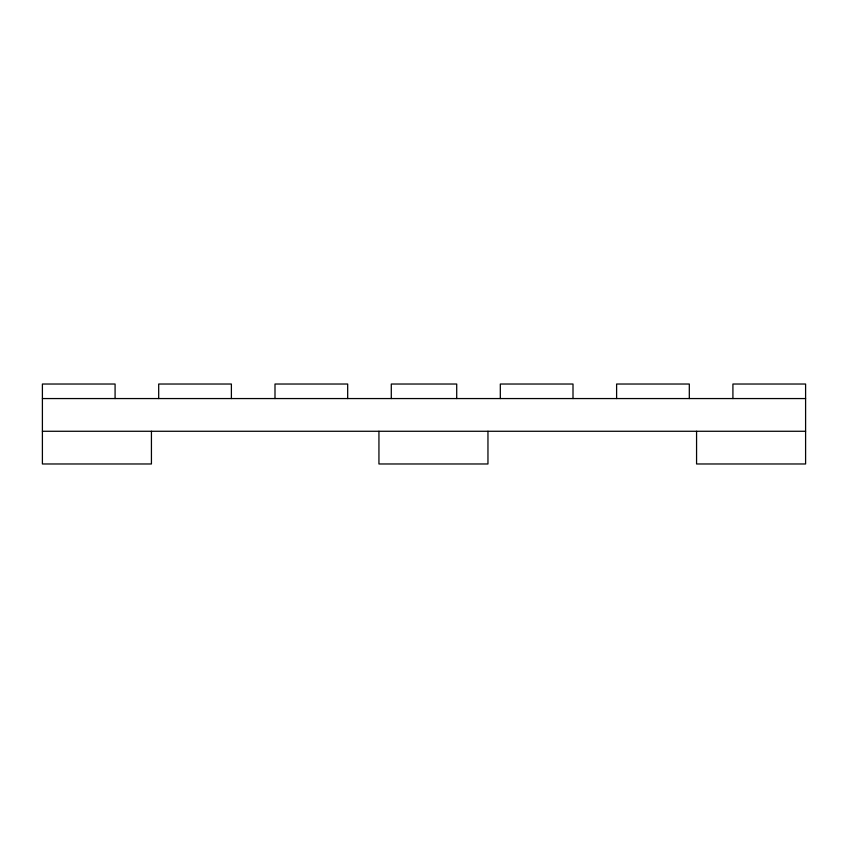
<?xml version="1.0" encoding="UTF-8"?>
<svg xmlns="http://www.w3.org/2000/svg" width="848" height="848" viewBox="0 0 848 848"><rect width="100%" height="100%" fill="white"/><g stroke="black" fill="none" stroke-linecap="round" stroke-linejoin="round"><path stroke-width="1.27" d="M42.4 398.56L805.6 398.56M42.4 431.272L805.6 431.272M732.916 398.56L732.916 384.027L805.6 384.027L805.6 463.973L696.568 463.973L696.568 431.272M689.307 398.56L689.307 384.027L616.613 384.027L616.613 398.56M573.004 398.56L573.004 384.027L500.32 384.027L500.32 398.56M487.96 431.272L487.96 463.973L378.939 463.973L378.939 431.272M456.712 398.56L456.712 384.027L391.288 384.027L391.288 398.56M347.68 398.56L347.68 384.027L274.996 384.027L274.996 398.56M231.387 398.56L231.387 384.027L158.693 384.027L158.693 398.56M151.432 431.272L151.432 463.973L42.4 463.973L42.4 384.027L115.084 384.027L115.084 398.56"/></g></svg>
